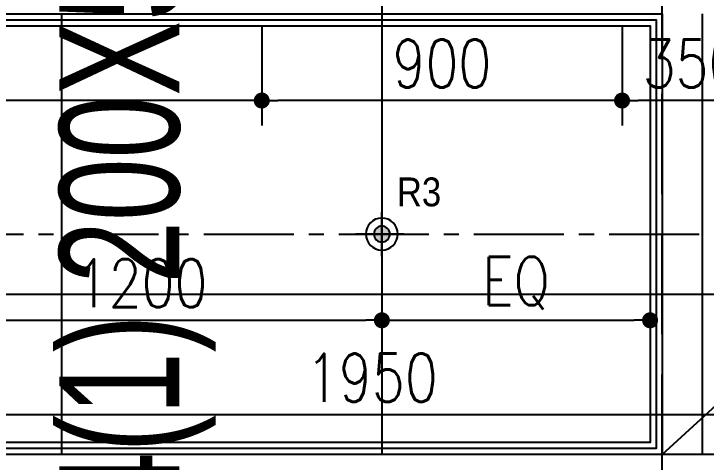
# Model space of a CAD drawing. Header units: inches. Extents: x -2597087 to 134135, y -662679 to 20000.
# Drawn here: x 10851 to 12580, y -13297 to -12177 of the extents above; entities that cross this region are included whole.
import ezdxf

# ---------------------------------------------------------------- set-up
doc = ezdxf.new("R2010")
doc.units = ezdxf.units.IN
doc.header["$LTSCALE"] = 100
doc.header["$MEASUREMENT"] = 0
for name, pattern in [('CENTER2', [1.125, 0.75, -0.125, 0.125, -0.125]), ('DASH', [0.35, 0.25, -0.1]), ('DASHDOT2', [12.7, 6.35, -3.175, 0, -3.175])]:
    doc.linetypes.add(name, pattern=pattern)
doc.layers.get('0').update_dxf_attribs({"linetype": 'CONTINUOUS'})
doc.layers.get('Defpoints').update_dxf_attribs({"linetype": 'CONTINUOUS'})
for name, color, linetype in [('00-梁编号', 2, 'CONTINUOUS'), ('00-梁虚线', 4, 'DASH'), ('EQUIP-照明', 3, 'CONTINUOUS'), ('floor', 8, 'CONTINUOUS'), ('RC', 1, 'CONTINUOUS'), ('WALL', 7, 'CONTINUOUS'), ('wall-dim', 3, 'CONTINUOUS'), ('天花开线', 4, 'CONTINUOUS')]:
    doc.layers.add(name, color=color, linetype=linetype)
doc.styles.get("Standard").update_dxf_attribs({"font": 'txt.shx', "width": 0.8, "bigfont": 'GBCBIG.shx'})
doc.styles.add('STYLE1', font='stylu.ttf')
doc.styles.add('结构海文', font='haiwenrs2015.shx', dxfattribs={"width": 0.7, "bigfont": 'haiwenhz.shx'})
doc.dimstyles.new('50', dxfattribs={"dimscale": 50, "dimtxt": 2.4, "dimasz": 0.8, "dimexe": 1.25, "dimexo": 0.6, "dimgap": 0.65, "dimtad": 1, "dimdec": 0, "dimdsep": 46, "dimtxsty": 'Standard', "dimblk1": 'DOT', "dimblk2": 'DOT', "dimsah": 1, "dimcen": 2.5, "dimclrd": 3, "dimclre": 3, "dimclrt": 3, "dimadec": 0, "dimazin": 0, "dimtfac": 1, "dimtdec": 0, "dimtix": 1, "dimtmove": 2, "dimatfit": 0, "dimldrblk": 'DOT', "dimfxl": 5, "dimfxlon": 1, "dimarcsym": 0})

# ---------------------------------------------------------------- blocks, each defined once
blk = doc.blocks.new('DFG44EWDSDFG')
at = {"layer": 'WALL'}
for p, q in [((12569.9, -13277.5), (10769.9, -13277.5)), ((12719.9, -13277.5), (12569.9, -13277.5))]:
    blk.add_line(p, q, dxfattribs=at)
blk = doc.blocks.new('_Dot')
at = {"color": 0, "linetype": 'ByBlock', "lineweight": -2}
blk.add_line((-0.5, 0), (-1, 0), dxfattribs=at)
at = {"color": 0, "linetype": 'ByBlock', "const_width": 0.5}
blk.add_lwpolyline([(-0.25, 0, 1), (0.25, 0, 1)], format="xyb", close=True, dxfattribs=at)
blk = doc.blocks.new('*D576')
at = {"layer": 'Defpoints', "color": 0, "transparency": 16777216}
for p in [(12369.9, -12177.5), (12719.9, -12177.5), (12369.9, -12393.9)]:
    blk.add_point(p, dxfattribs=at)
at = {"layer": 'wall-dim', "color": 3, "lineweight": -2, "transparency": 16777216}
for p, q in [((12369.9, -12207.5), (12369.9, -12456.4)), ((12719.9, -12207.5), (12719.9, -12456.4)), ((12679.9, -12393.9), (12409.9, -12393.9))]:
    blk.add_line(p, q, dxfattribs=at)
at = {"layer": 'wall-dim', "color": 3, "lineweight": -2, "transparency": 16777216, "xscale": 40, "yscale": 40, "zscale": 40, "rotation": 180}
blk.add_blockref('_Dot', (12369.9, -12393.9), dxfattribs=at)
at = {"layer": 'wall-dim', "color": 3, "lineweight": -2, "transparency": 16777216, "xscale": 40, "yscale": 40, "zscale": 40}
blk.add_blockref('_Dot', (12719.9, -12393.9), dxfattribs=at)
at = {"layer": 'wall-dim', "color": 3, "transparency": 16777216, "insert": (12544.9, -12301.4), "char_height": 120, "attachment_point": 5}
blk.add_mtext('350', dxfattribs=at)
blk = doc.blocks.new('*D577')
at = {"layer": 'Defpoints', "color": 0, "transparency": 16777216}
for p in [(11469.9, -12177.5), (12369.9, -12177.5), (11469.9, -12393.9)]:
    blk.add_point(p, dxfattribs=at)
at = {"layer": 'wall-dim', "color": 3, "lineweight": -2, "transparency": 16777216}
for p, q in [((11469.9, -12207.5), (11469.9, -12456.4)), ((12369.9, -12207.5), (12369.9, -12456.4)), ((12329.9, -12393.9), (11509.9, -12393.9))]:
    blk.add_line(p, q, dxfattribs=at)
at = {"layer": 'wall-dim', "color": 3, "lineweight": -2, "transparency": 16777216, "xscale": 40, "yscale": 40, "zscale": 40, "rotation": 180}
blk.add_blockref('_Dot', (11469.9, -12393.9), dxfattribs=at)
at = {"layer": 'wall-dim', "color": 3, "lineweight": -2, "transparency": 16777216, "xscale": 40, "yscale": 40, "zscale": 40}
blk.add_blockref('_Dot', (12369.9, -12393.9), dxfattribs=at)
at = {"layer": 'wall-dim', "color": 3, "transparency": 16777216, "insert": (11919.9, -12301.4), "char_height": 120, "attachment_point": 5}
blk.add_mtext('900', dxfattribs=at)
blk = doc.blocks.new('*D578')
at = {"layer": 'Defpoints', "color": 0, "transparency": 16777216}
for p in [(9669.9, -12177.5), (11469.9, -12177.5), (9669.9, -12393.9)]:
    blk.add_point(p, dxfattribs=at)
at = {"layer": 'wall-dim', "color": 3, "lineweight": -2, "transparency": 16777216}
for p, q in [((9669.9, -12207.5), (9669.9, -12456.4)), ((11469.9, -12207.5), (11469.9, -12456.4)), ((11429.9, -12393.9), (9709.9, -12393.9))]:
    blk.add_line(p, q, dxfattribs=at)
at = {"layer": 'wall-dim', "color": 3, "lineweight": -2, "transparency": 16777216, "xscale": 40, "yscale": 40, "zscale": 40, "rotation": 180}
blk.add_blockref('_Dot', (9669.9, -12393.9), dxfattribs=at)
at = {"layer": 'wall-dim', "color": 3, "lineweight": -2, "transparency": 16777216, "xscale": 40, "yscale": 40, "zscale": 40}
blk.add_blockref('_Dot', (11469.9, -12393.9), dxfattribs=at)
at = {"layer": 'wall-dim', "color": 3, "transparency": 16777216, "insert": (10569.9, -12301.4), "char_height": 120, "attachment_point": 5}
blk.add_mtext('1800', dxfattribs=at)
blk = doc.blocks.new('*D582')
at = {"layer": 'Defpoints', "color": 0, "transparency": 16777216}
for p in [(10769.9, -13178.3), (10769.9, -13277.5), (12719.9, -13277.5)]:
    blk.add_point(p, dxfattribs=at)
at = {"layer": 'wall-dim', "color": 3, "lineweight": -2, "transparency": 16777216}
for p, q in [((10769.9, -13247.5), (10769.9, -13115.8)), ((12719.9, -13247.5), (12719.9, -13115.8)), ((12679.9, -13178.3), (10809.9, -13178.3))]:
    blk.add_line(p, q, dxfattribs=at)
at = {"layer": 'wall-dim', "color": 3, "lineweight": -2, "transparency": 16777216, "xscale": 40, "yscale": 40, "zscale": 40, "rotation": 180}
blk.add_blockref('_Dot', (10769.9, -13178.3), dxfattribs=at)
at = {"layer": 'wall-dim', "color": 3, "lineweight": -2, "transparency": 16777216, "xscale": 40, "yscale": 40, "zscale": 40}
blk.add_blockref('_Dot', (12719.9, -13178.3), dxfattribs=at)
at = {"layer": 'wall-dim', "color": 3, "transparency": 16777216, "insert": (11744.9, -13085.8), "char_height": 120, "attachment_point": 5}
blk.add_mtext('1950', dxfattribs=at)
blk = doc.blocks.new('GTDEHD')
at = {"layer": '00-梁虚线', "color": 8, "ltscale": 10}
blk.add_line((108910.8, -24631.4), (108910.8, -18531.4), dxfattribs=at)
at = {"layer": '00-梁编号', "color": 8, "style": '结构海文', "width": 0.7}
blk.add_text('KL34(1) 200X500', height=300, rotation=90, dxfattribs=at).set_placement((107705, -22431.7))
blk = doc.blocks.new('$2134')
h = blk.add_hatch(color=250)
h.dxf.hatch_style = 1
edge = h.paths.add_edge_path()
edge.add_arc((12324.7, 10810.7), 20, 0, 360)
at = {"color": 1}
for p, q in [((12324.7, 10755.7), (12324.7, 10865.7)), ((12269.7, 10810.7), (12389.6, 10810.7))]:
    blk.add_line(p, q, dxfattribs=at)
for radius in [40, 20]:
    blk.add_circle((12324.7, 10810.7), radius, dxfattribs=at)
blk = doc.blocks.new('*D1089')
at = {"layer": 'Defpoints', "color": 0, "transparency": 16777216}
for p in [(10569.9, -12727.2), (11769.9, -12727.2), (11769.9, -12942.6)]:
    blk.add_point(p, dxfattribs=at)
at = {"layer": 'EQUIP-照明', "color": 3, "lineweight": -2, "transparency": 16777216}
for p, q in [((10569.9, -12757.2), (10569.9, -13005.1)), ((11769.9, -12757.2), (11769.9, -13005.1)), ((10609.9, -12942.6), (11729.9, -12942.6))]:
    blk.add_line(p, q, dxfattribs=at)
at = {"layer": 'EQUIP-照明', "color": 3, "lineweight": -2, "transparency": 16777216, "xscale": 40, "yscale": 40, "zscale": 40, "rotation": 180}
blk.add_blockref('_Dot', (10569.9, -12942.6), dxfattribs=at)
at = {"layer": 'EQUIP-照明', "color": 3, "lineweight": -2, "transparency": 16777216, "xscale": 40, "yscale": 40, "zscale": 40}
blk.add_blockref('_Dot', (11769.9, -12942.6), dxfattribs=at)
at = {"layer": 'EQUIP-照明', "color": 3, "transparency": 16777216, "insert": (11169.9, -12850.1), "char_height": 120, "attachment_point": 5}
blk.add_mtext('1200', dxfattribs=at)
blk = doc.blocks.new('*D1090')
at = {"layer": 'Defpoints', "color": 0, "transparency": 16777216}
for p in [(11769.9, -12727.2), (12439.9, -12727.2), (12439.9, -12942.6)]:
    blk.add_point(p, dxfattribs=at)
at = {"layer": 'EQUIP-照明', "color": 3, "lineweight": -2, "transparency": 16777216}
for p, q in [((11769.9, -12757.2), (11769.9, -13005.1)), ((12439.9, -12757.2), (12439.9, -13005.1)), ((11809.9, -12942.6), (12399.9, -12942.6))]:
    blk.add_line(p, q, dxfattribs=at)
at = {"layer": 'EQUIP-照明', "color": 3, "lineweight": -2, "transparency": 16777216, "xscale": 40, "yscale": 40, "zscale": 40, "rotation": 180}
blk.add_blockref('_Dot', (11769.9, -12942.6), dxfattribs=at)
at = {"layer": 'EQUIP-照明', "color": 3, "lineweight": -2, "transparency": 16777216, "xscale": 40, "yscale": 40, "zscale": 40}
blk.add_blockref('_Dot', (12439.9, -12942.6), dxfattribs=at)
at = {"layer": 'EQUIP-照明', "color": 3, "transparency": 16777216, "insert": (12104.9, -12850.1), "char_height": 120, "attachment_point": 5}
blk.add_mtext('EQ', dxfattribs=at)

msp = doc.modelspace()

# ---------------------------------------------------------------- hatches: boundary and pattern name
at = {"layer": 'floor'}
h = msp.add_hatch(dxfattribs=at)
h.set_pattern_fill('_USER', color=256, scale=800, double=1, pattern_type=0)
h.set_pattern_definition([(0, (11769.9, -12077.45), (0, 800), []), (90, (11769.9, -12077.45), (-800, 5e-14), [])])
h.paths.add_polyline_path([(6166.951, -9077.452), (9666.951, -9077.452), (9669.915, -12177.452), (11469.915, -12177.452), (11469.915, -12077.452), (12369.915, -12077.452), (12369.915, -12177.452), (12719.915, -12177.452), (12719.915, -12077.452), (13619.915, -12077.452), (13619.915, -12177.452), (13669.915, -12177.452), (13669.915, -13277.452), (13619.915, -13277.452), (13619.915, -13377.452), (12719.915, -13377.452), (12719.915, -13277.452), (10769.915, -13277.452), (10769.915, -13377.452), (9869.915, -13377.452), (9869.915, -13277.452), (9669.915, -13277.452), (9672.879, -16677.452), (6172.879, -16677.452), (6169.915, -13381.348), (4069.915, -13377.452), (4069.915, -11827.452), (6069.915, -11827.452), (6069.915, -12177.452), (6169.915, -12177.452), (6169.915, -11087.452), (6019.915, -11087.452), (6019.915, -11697.452), (4699.915, -11697.452), (4699.915, -11597.452), (4549.915, -11597.452), (4549.915, -11147.452), (4099.915, -11147.452), (4099.915, -9107.452), (6019.915, -9107.452), (6019.915, -9487.452), (6168.433, -9487.452)])
h.paths.add_polyline_path([(4219.915, -12327.452), (6169.915, -12327.452), (6169.915, -13227.452), (4219.915, -13227.452)], flags=16)

# ---------------------------------------------------------------- linework, layer by layer
at = {"layer": 'RC'}
for points in [[(9869.915, -12177.452), (12469.915, -12177.452), (12469.915, -13277.452), (9869.915, -13277.452)], [(9899.915, -12207.452), (12439.915, -12207.452), (12439.915, -13247.452), (9899.915, -13247.452)]]:
    msp.add_lwpolyline(points, close=True, dxfattribs=at)
at = {"layer": 'RC', "color": 8}
msp.add_lwpolyline([(9884.915, -12192.452), (12454.915, -12192.452), (12454.915, -13262.452), (9884.915, -13262.452)], close=True, dxfattribs=at)
at = {"layer": '天花开线', "linetype": 'CENTER2', "ltscale": 3}
msp.add_line((9974.804, -12727.224), (13528.326, -12727.224), dxfattribs=at)
msp.add_lwpolyline([(12469.915, -13277.452), (13669.915, -12177.452)], dxfattribs=at)

# ---------------------------------------------------------------- block references
msp.add_blockref('DFG44EWDSDFG', (0, 0))
at = {"layer": '00-梁虚线'}
msp.add_blockref('GTDEHD', (-96440.852, 8503.907), dxfattribs=at)
at = {"layer": 'RC', "xscale": -1}
msp.add_blockref('$2134', (24094.576, -23537.875), dxfattribs=at)

# ---------------------------------------------------------------- texts
at = {"layer": 'RC', "color": 4, "linetype": 'DASHDOT2', "ltscale": 0.1, "style": 'STYLE1', "width": 0.9}
msp.add_text('R3', height=72, dxfattribs=at).set_placement((11807.306, -12657.999))

# ---------------------------------------------------------------- dimensions: what is measured, and where the dimension line sits
at = {"layer": 'EQUIP-照明'}
dim = msp.add_linear_dim(base=(11769.915, -12942.56), p1=(10569.915, -12727.224), p2=(11769.915, -12727.224), dimstyle='50', dxfattribs=at)
dim.commit()
dim.dimension.update_dxf_attribs({"geometry": '*D1089', "text_midpoint": (11169.915, -12850.06)})
dim = msp.add_linear_dim(base=(12439.915, -12942.56), p1=(11769.915, -12727.224), p2=(12439.915, -12727.224), text='EQ', dimstyle='50', dxfattribs=at)
dim.commit()
dim.dimension.update_dxf_attribs({"geometry": '*D1090', "text_midpoint": (12104.915, -12850.06)})
at = {"layer": 'wall-dim'}
for base, p1, p2, picture, middle in [((9669.915, -12393.885), (11469.915, -12177.452), (9669.915, -12177.452), '*D578', (10569.915, -12301.385)), ((11469.915, -12393.885), (12369.915, -12177.452), (11469.915, -12177.452), '*D577', (11919.915, -12301.385)), ((12369.915, -12393.885), (12719.915, -12177.452), (12369.915, -12177.452), '*D576', (12544.915, -12301.385)), ((10769.915, -13178.292), (12719.915, -13277.452), (10769.915, -13277.452), '*D582', (11744.915, -13085.792))]:
    dim = msp.add_linear_dim(base=base, p1=p1, p2=p2, dimstyle='50', override={"dimarcsym": 2}, dxfattribs=at)
    dim.commit()
    dim.dimension.update_dxf_attribs({"geometry": picture, "text_midpoint": middle})

doc.saveas('drawing.dxf')
